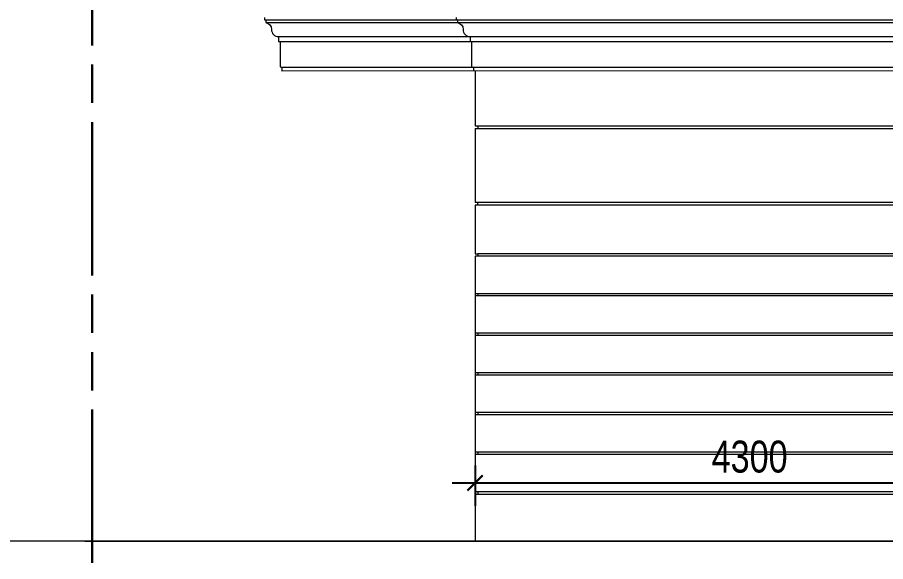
# Model space of a CAD drawing. Header units: millimetres. Extents: x -78046 to 260989, y -99288 to 158505.
# Drawn here: x 234478 to 241278, y 136285 to 140546 of the extents above; entities that cross this region are included whole.
import ezdxf

# ---------------------------------------------------------------- set-up
doc = ezdxf.new("R2010")
doc.units = ezdxf.units.MM
doc.header["$LTSCALE"] = 100
doc.header["$PDMODE"] = 98
doc.linetypes.add('ACAD_ISO09W100', pattern=[45, 24, -3, 6, -3, 6, -3])
doc.layers.get('Defpoints').update_dxf_attribs({"lineweight": 13})
for name, color, linetype, lineweight in [('-HATCH', 8, 'Continuous', 5), ('-LINE1', 7, 'Continuous', 18), ('-LINE2', 252, 'Continuous', 9), ('ranh gioi lo dat', 240, 'ACAD_ISO09W100', 30)]:
    doc.layers.add(name, color=color, linetype=linetype, lineweight=lineweight)
doc.styles.add('AVANH', font='VHAVAN_2.TTF', dxfattribs={"width": 0.8})
doc.dimstyles.new('C_100A3', dxfattribs={"dimscale": 100, "dimtxt": 2.5, "dimasz": 1.2, "dimexe": 1.8, "dimexo": 0, "dimgap": 0.75, "dimtad": 1, "dimdec": 0, "dimzin": 0, "dimdsep": 46, "dimtxsty": 'AVANH', "dimblk": 'ARCHTICK', "dimcen": 0, "dimdle": 1.8, "dimclrd": 256, "dimclre": 256, "dimclrt": 7, "dimadec": 0, "dimazin": 0, "dimtfac": 0.0001, "dimtdec": 0, "dimtix": 1, "dimtmove": 2, "dimatfit": 3, "dimldrblk": 'ARCHTICK', "dimfxl": 1.8, "dimtolj": 1, "dimtzin": 0, "dimarcsym": 0})

# ---------------------------------------------------------------- blocks, each defined once
blk = doc.blocks.new('_ARCHTICK')
at = {"const_width": 0.15}
blk.add_lwpolyline([(-0.5, -0.5), (0.5, 0.5)], dxfattribs=at)
blk = doc.blocks.new('*D317')
at = {"layer": 'Defpoints', "lineweight": -2, "transparency": 16777216}
for p, q in [((238063.2, 137036.8), (238063.2, 136721.7)), ((242362.7, 137036.8), (242362.7, 136721.7)), ((237883.2, 136901.7), (242542.7, 136901.7))]:
    blk.add_line(p, q, dxfattribs=at)
at = {"layer": 'Defpoints', "color": 0, "transparency": 16777216}
for p in [(238063.2, 137036.8), (242362.7, 137036.8), (242362.7, 136901.7)]:
    blk.add_point(p, dxfattribs=at)
at = {"layer": 'Defpoints', "lineweight": -2, "transparency": 16777216, "xscale": 120, "yscale": 120, "zscale": 120, "rotation": 180}
blk.add_blockref('_ARCHTICK', (238063.2, 136901.7), dxfattribs=at)
at = {"layer": 'Defpoints', "lineweight": -2, "transparency": 16777216, "xscale": 120, "yscale": 120, "zscale": 120}
blk.add_blockref('_ARCHTICK', (242362.7, 136901.7), dxfattribs=at)
at = {"layer": 'Defpoints', "color": 7, "transparency": 16777216, "insert": (240213, 137106), "char_height": 250, "attachment_point": 5, "style": 'AVANH'}
blk.add_mtext('\\A1;4300', dxfattribs=at)

msp = doc.modelspace()

# ---------------------------------------------------------------- linework, layer by layer
at = {"layer": '-HATCH'}
for p, q in [((236423.9, 140526.1), (253063.2, 140526.8)), ((236423.9, 140506.1), (253063.2, 140506.8)), ((236523.9, 140396.1), (236562.6, 140396.1)), ((236535.1, 140356.3), (253063.2, 140356.9)), ((236562.9, 140396.1), (253063.2, 140396.8)), ((236562.9, 140155.1), (253063.2, 140155.8)), ((253063.2, 140126.9), (236550.1, 140126.3)), ((238063.2, 139696), (243091.6, 139696)), ((238063.2, 139676), (243037.2, 139676)), ((242525.9, 139096), (238063.2, 139096)), ((242522.3, 139076), (238063.2, 139076)), ((238063.2, 136834), (253063.2, 136834.6)), ((238063.2, 136814), (253063.2, 136814.6))]:
    msp.add_line(p, q, dxfattribs=at)
for points in [[(242512.3, 138696), (238083.2, 138696)], [(242512.3, 138676), (238083.2, 138676)], [(238063.2, 138385.6), (242512.3, 138385.6)], [(242512.3, 138365.6), (238063.2, 138365.6)], [(238063.2, 138075.3), (242512.3, 138075.3)], [(242512.3, 138055.3), (238063.2, 138055.3)], [(238063.2, 137765), (242512.3, 137765)], [(242512.3, 137745), (238063.2, 137745)], [(238063.2, 137454.6), (242512.3, 137454.6)], [(242512.3, 137434.6), (238063.2, 137434.6)], [(238063.2, 137144.3), (253063.2, 137144.3)], [(253063.2, 137124.3), (238063.2, 137124.3)]]:
    msp.add_lwpolyline(points, dxfattribs=at)
at = {"layer": '-LINE1', "color": 0, "lineweight": 20}
for p, q in [((236546.3, 140155.1), (236562.6, 140155.1)), ((238063.2, 140126.3), (238063.2, 139696)), ((238063.2, 139676), (238063.2, 139096)), ((238083.2, 139696), (238083.2, 139676)), ((238063.2, 139076), (238063.2, 138696)), ((238083.2, 139076), (238083.2, 139096)), ((238063.2, 138869), (238062.7, 138869)), ((238063.2, 138696), (238083.2, 138696)), ((238063.2, 138676), (238063.2, 136446)), ((238083.2, 138676), (238063.2, 138676)), ((238083.2, 138696), (238083.2, 138676)), ((238083.2, 138385.6), (238083.2, 138365.6)), ((238083.2, 138075.3), (238083.2, 138055.3)), ((238083.2, 137765), (238083.2, 137745)), ((238083.2, 137454.6), (238083.2, 137434.6)), ((238083.2, 137144.3), (238083.2, 137124.3)), ((238083.2, 136834), (238083.2, 136814)), ((235007.8, 136446.8), (253063.2, 136446.6))]:
    msp.add_line(p, q, dxfattribs=at)
for points in [[(236414.9, 140546.1), (236414.9, 140526.1), (236423.9, 140526.1), (236423.9, 140506.1, -0.352281), (236468.8, 140452, 0.425458), (236523.9, 140396.1), (236523.9, 140356.3), (236535.1, 140356.3), (236535.1, 140163.6, 0.412335), (236542.9, 140156.1, -0.406708), (236550.1, 140148.6), (236550.1, 140126.1)], [(237915.2, 140546.1), (237915.2, 140526.1), (237924.2, 140526.1), (237924.2, 140506.1, -0.352281), (237969.2, 140452, 0.425458), (238024.2, 140396.1), (238024.2, 140356.3), (238035.4, 140356.3), (238035.4, 140163.6, 0.412335), (238043.2, 140156.1, -0.406708), (238050.4, 140148.6), (238050.4, 140126.1)]]:
    msp.add_lwpolyline(points, format="xyb", dxfattribs=at)
at = {"layer": '-LINE2', "color": 2}
msp.add_line((255936.4, 136446.8), (229741.3, 136446.8), dxfattribs=at)
at = {"layer": 'ranh gioi lo dat', "ltscale": 0.5}
msp.add_line((235063.3, 134026.4), (235063.3, 155138.4), dxfattribs=at)

# ---------------------------------------------------------------- dimensions: what is measured, and where the dimension line sits
at = {"layer": 'Defpoints', "color": 2}
dim = msp.add_linear_dim(base=(242362.7143, 136901.7429), p1=(238063.2, 137036.7537), p2=(242362.7143, 137036.7537), dimstyle='C_100A3', dxfattribs=at)
dim.commit()
dim.dimension.update_dxf_attribs({"geometry": '*D317', "text_midpoint": (240212.9571, 137106.039)})

doc.saveas('drawing.dxf')
